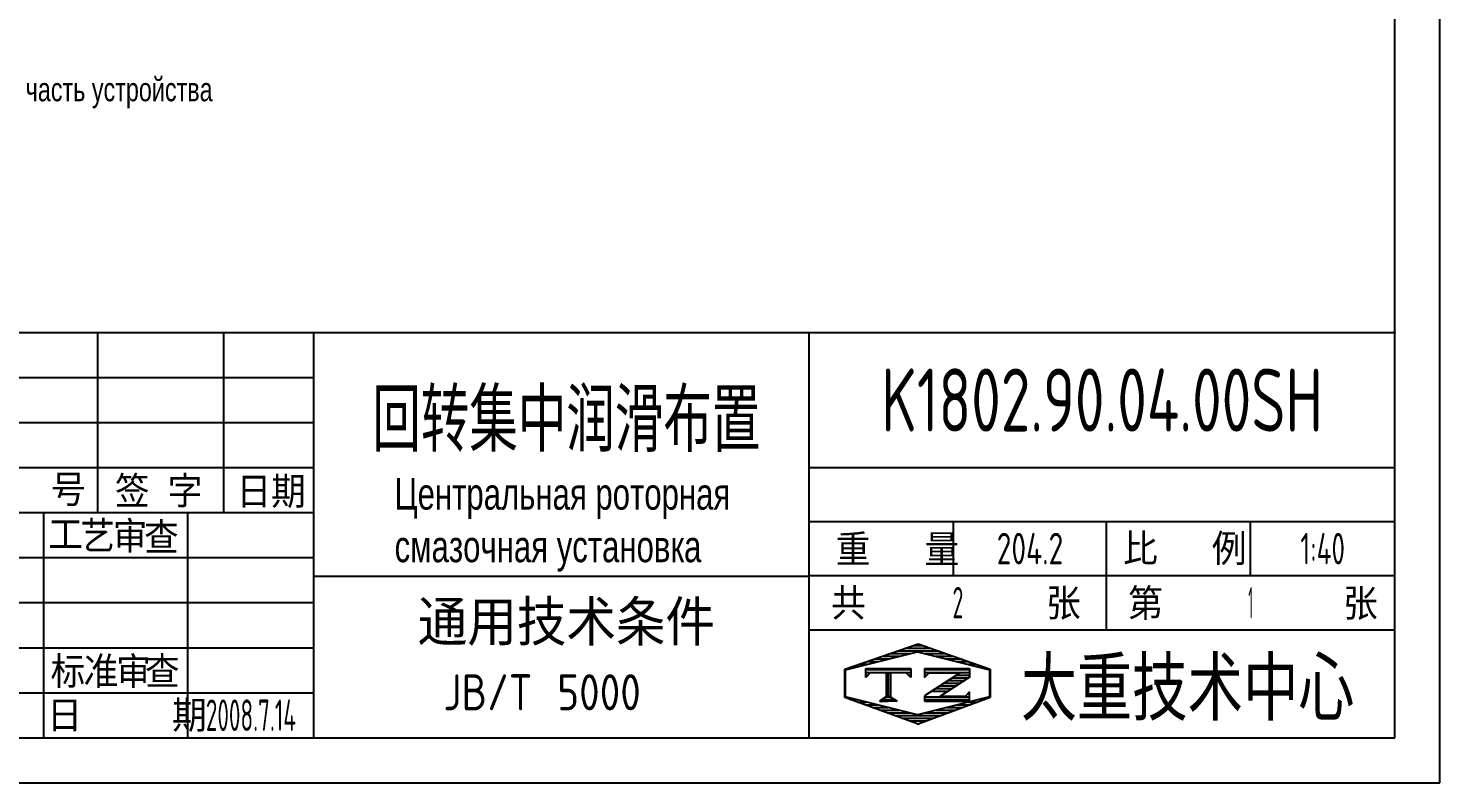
# Model space of a CAD drawing. Header units: millimetres. Extents: x -10 to 16810, y -10 to 11890.
# Drawn here: x 10531 to 16800, y 0 to 3351 of the extents above; entities that cross this region are included whole.
import ezdxf
from ezdxf.enums import TextEntityAlignment as Align

# ---------------------------------------------------------------- set-up
doc = ezdxf.new("R2010")
doc.units = ezdxf.units.MM
doc.header["$LTSCALE"] = 400
for name, color, linetype in [('01', 7, 'Continuous'), ('02', 1, 'Continuous'), ('11', 3, 'Continuous'), ('THICK', 7, 'Continuous')]:
    doc.layers.add(name, color=color, linetype=linetype)
doc.styles.add('HZLIB', font='TXT', dxfattribs={"width": 0.8, "bigfont": 'hztxt.shx'})
doc.styles.get("Standard").update_dxf_attribs({"font": 'isocp', "width": 0.707, "bigfont": 'intecad.shx'})

# ---------------------------------------------------------------- blocks, each defined once
blk = doc.blocks.new('*X75')
at = {"color": 0}
for p, q in [((122.82, 4.8), (123.24, 4.8)), ((122.34, 4.5), (123.72, 4.5))]:
    blk.add_line(p, q, dxfattribs=at)
blk = doc.blocks.new('*X74')
at = {"color": 0}
for p, q in [((120.53, 7.8), (125.53, 7.8)), ((120.53, 7.5), (125.53, 7.5)), ((120.53, 7.2), (120.79, 7.2)), ((125.27, 7.2), (125.53, 7.2))]:
    blk.add_line(p, q, dxfattribs=at)
blk = doc.blocks.new('*X73')
at = {"color": 0}
for p, q in [((123.24, 9.6), (125.52, 9.6)), ((124.1, 9.9), (128.52, 9.9)), ((124.97, 10.2), (127.67, 10.2)), ((125.83, 10.5), (126.82, 10.5)), ((127.02, 9.6), (129.37, 9.6)), ((118.94, 8.1), (119.52, 8.1)), ((119.8, 8.4), (120.72, 8.4)), ((120.66, 8.7), (121.92, 8.7)), ((121.52, 9), (123.12, 9)), ((122.38, 9.3), (124.32, 9.3)), ((128.22, 9.3), (130.22, 9.3)), ((129.42, 9), (131.07, 9)), ((130.62, 8.7), (131.92, 8.7)), ((131.82, 8.4), (132.77, 8.4)), ((133.02, 8.1), (133.62, 8.1)), ((118.22, 7.8), (118.32, 7.8)), ((118.22, 7.5), (118.27, 7.5)), ((118.22, 7.2), (118.27, 7.2)), ((118.22, 6.9), (118.27, 6.9)), ((118.22, 6.6), (118.27, 6.6)), ((118.22, 6.3), (118.27, 6.3)), ((134.22, 7.8), (134.32, 7.8)), ((134.27, 7.5), (134.32, 7.5)), ((134.27, 7.2), (134.32, 7.2)), ((134.27, 6.9), (134.32, 6.9)), ((134.27, 6.6), (134.32, 6.6)), ((134.27, 6.3), (134.32, 6.3)), ((118.22, 6), (118.27, 6)), ((118.22, 5.7), (118.27, 5.7)), ((118.22, 5.4), (118.27, 5.4)), ((118.22, 5.1), (118.27, 5.1)), ((118.22, 4.8), (118.27, 4.8)), ((134.27, 6), (134.32, 6)), ((134.27, 5.7), (134.32, 5.7)), ((134.27, 5.4), (134.32, 5.4)), ((134.27, 5.1), (134.32, 5.1)), ((134.27, 4.8), (134.32, 4.8)), ((118.79, 4.5), (119.42, 4.5)), ((119.61, 4.2), (120.62, 4.2)), ((120.43, 3.9), (121.82, 3.9)), ((121.26, 3.6), (123.02, 3.6)), ((122.08, 3.3), (124.22, 3.3)), ((128.32, 3.3), (130.51, 3.3)), ((129.52, 3.6), (131.32, 3.6)), ((130.72, 3.9), (132.14, 3.9)), ((131.92, 4.2), (132.95, 4.2)), ((133.12, 4.5), (133.76, 4.5)), ((122.91, 3), (125.42, 3)), ((123.73, 2.7), (128.89, 2.7)), ((124.55, 2.4), (128.07, 2.4)), ((125.38, 2.1), (127.26, 2.1)), ((126.2, 1.8), (126.45, 1.8)), ((127.12, 3), (129.7, 3))]:
    blk.add_line(p, q, dxfattribs=at)
blk = doc.blocks.new('*X76')
at = {"color": 0}
for p, q in [((127.06, 7.8), (132.06, 7.8)), ((127.06, 7.5), (132.06, 7.5)), ((127.06, 7.2), (127.32, 7.2)), ((129.23, 6.3), (131.04, 6.3)), ((129.7, 6.6), (131.51, 6.6)), ((130.16, 6.9), (131.98, 6.9)), ((130.62, 7.2), (132.06, 7.2)), ((127.84, 5.4), (129.64, 5.4)), ((128.3, 5.7), (130.1, 5.7)), ((128.77, 6), (130.57, 6))]:
    blk.add_line(p, q, dxfattribs=at)
blk = doc.blocks.new('*X77')
at = {"color": 0}
for p, q in [((127.06, 4.8), (132.06, 4.8)), ((131.84, 5.1), (132.06, 5.1)), ((127.06, 4.5), (132.06, 4.5))]:
    blk.add_line(p, q, dxfattribs=at)
blk = doc.blocks.new('headb')
at = {"layer": 'THICK'}
for p, q in [((-180, 45), (0, 45)), ((-144, 25), (-144, 45)), ((-130, 25), (-130, 45)), ((-120, 0), (-120, 45)), ((-65, 0), (-65, 45)), ((0, 0), (0, 45)), ((-180, 30), (-120, 30)), ((-65, 30), (0, 30)), ((-180, 25), (-120, 25)), ((-150, 0), (-150, 25)), ((-134, 0), (-134, 25)), ((-65, 24), (0, 24)), ((-49, 18), (-49, 24)), ((-32, 12), (-32, 24)), ((-16, 18), (-16, 24)), ((-120, 17.93), (-65, 17.93)), ((-65, 18), (0, 18)), ((-65, 12), (0, 12)), ((-180, 0), (0, 0))]:
    blk.add_line(p, q, dxfattribs=at)
at = {"layer": 'THICK', "color": 3}
for p, q in [((-180, 40), (-120, 40)), ((-180, 35), (-120, 35)), ((-180, 20), (-120, 20)), ((-180, 15), (-120, 15)), ((-180, 10), (-120, 10)), ((-61.04, 7.61), (-52.93, 10.43)), ((-60.99, 7.54), (-52.99, 9.54)), ((-52.99, 9.54), (-44.99, 7.54)), ((-52.93, 10.43), (-44.93, 7.61)), ((-61.04, 4.46), (-61.04, 7.61)), ((-60.99, 4.54), (-60.99, 7.54)), ((-58.73, 6.7), (-58.73, 7.7)), ((-58.73, 7.7), (-53.73, 7.7)), ((-58.23, 7.2), (-58.73, 6.7)), ((-54.23, 7.2), (-58.23, 7.2)), ((-56.45, 7.2), (-56.45, 4.46)), ((-56.23, 7.2), (-56.23, 4.46)), ((-55.98, 7.2), (-55.98, 4.46)), ((-53.73, 6.7), (-54.23, 7.2)), ((-53.73, 7.7), (-53.73, 6.7)), ((-52.2, 7.7), (-52.2, 6.7)), ((-52.2, 7.7), (-47.2, 7.7)), ((-52.2, 6.7), (-51.7, 7.2)), ((-48.26, 7.2), (-52.2, 4.65)), ((-51.7, 7.2), (-48.26, 7.2)), ((-47.2, 6.71), (-49.76, 5.07)), ((-47.2, 7.7), (-47.2, 6.7)), ((-44.99, 7.54), (-44.99, 4.54)), ((-44.93, 7.61), (-44.93, 4.46)), ((-180, 5), (-120, 5)), ((-49.76, 5.07), (-50.52, 4.58)), ((-47.2, 5.08), (-47.7, 4.58)), ((-47.2, 4.08), (-47.2, 5.08)), ((-52.93, 1.51), (-61.04, 4.46)), ((-52.99, 2.54), (-60.99, 4.54)), ((-56.23, 4.69), (-57.2, 4.08)), ((-57.2, 4.08), (-56.23, 4.08)), ((-56.23, 4.69), (-55.26, 4.08)), ((-55.26, 4.08), (-56.23, 4.08)), ((-44.99, 4.54), (-52.99, 2.54)), ((-44.93, 4.46), (-52.93, 1.51)), ((-52.2, 4.65), (-52.2, 4.08)), ((-52.2, 4.08), (-47.2, 4.08)), ((-47.7, 4.58), (-50.52, 4.58))]:
    blk.add_line(p, q, dxfattribs=at)
for name in ['*X73', '*X74', '*X76', '*X77', '*X75']:
    blk.add_blockref(name, (-179.26, -0.24), dxfattribs=at)
for s, height, p in [('号', 3.5, (-147.27, 27.57)), ('日期', 3.5, (-124.75, 27.41)), ('工', 3.5, (-147.58, 22.5)), ('艺', 3.5, (-144.03, 22.5)), ('审', 3.5, (-140.42, 22.5)), ('查', 3.5, (-136.94, 22.36)), ('通用技术条件', 5, (-91.97, 12.99)), ('共          张', 3.5, (-48.72, 15.02)), ('第          张', 3.5, (-15.74, 15.02)), ('标', 3.5, (-147.32, 7.46)), ('准', 3.5, (-143.65, 7.46)), ('审', 3.5, (-140.04, 7.46)), ('查', 3.5, (-136.84, 7.46))]:
    blk.add_text(s, height=height, dxfattribs=at).set_placement(p, align=Align.MIDDLE)
for s, p in [('签 字', (-142.1, 25.56)), ('重   量', (-62.07, 19.09)), ('比   例', (-30.16, 19.17)), ('日     期', (-149.6, 0.66))]:
    blk.add_text(s, height=3.5, dxfattribs=at).set_placement(p)
at = {"layer": 'THICK', "color": 3, "width": 0.8}
blk.add_text('太重技术中心', height=7, dxfattribs=at).set_placement((-41.48, 1.9))
at = {"layer": 'THICK', "color": 3, "style": 'HZLIB', "width": 0.8}
blk.add_text('JB/T 5000', height=4, dxfattribs=at).set_placement((-105.63, 3.05))
blk = doc.blocks.new('*U80')
at = {"layer": '01'}
for points in [[(415, 5), (415, 292)], [(25, 5), (415, 5)]]:
    blk.add_lwpolyline(points, dxfattribs=at)
at = {"layer": '02'}
for points in [[(420, 0), (420, 297)], [(0, 0), (420, 0)]]:
    blk.add_lwpolyline(points, dxfattribs=at)

msp = doc.modelspace()

# ---------------------------------------------------------------- linework, layer by layer
at = {"layer": '01'}
msp.add_point((16600, 2000), dxfattribs=at)

# ---------------------------------------------------------------- block references
at = {"xscale": 40, "yscale": 40, "zscale": 40}
msp.add_blockref('headb', (16600, 200), dxfattribs=at)
at = {"layer": '02', "xscale": 40, "yscale": 40, "zscale": 40}
msp.add_blockref('*U80', (0, 0), dxfattribs=at)

# ---------------------------------------------------------------- texts
at = {"layer": '02', "attachment_point": 1}
for s, insert, char_height, width in [('{\\fArial|b0|i0|c204|p34;\\C3;Передняя часть устройства}', (10013.2742, 3132.0553), 105, 1338.355415), ('{\\fArial|b0|i0|c204|p34;\\C3;Центральная роторная смазочная установка}', (12158.1116, 1353.2016), 140, 1573.089638)]:
    msp.add_mtext(s, dxfattribs=dict(at, insert=insert, char_height=char_height, width=width))
at = {"layer": '11'}
for s, height, width, p, p2 in [('K1802.90.04.00SH', 280, 0.696457, (14319.2572, 1560), (16280.7428, 1560)), ('回转集中润滑布置', 280, 1.066767, (12059.3727, 1469.7618), (13782.3579, 1469.7618)), ('204.2', 140, 0.678674, (14832.2499, 970), (15127.7501, 970)), ('1:40', 140, 0.657692, (16180.981, 970), (16379.019, 970)), ('2', 140, 0.562593, (14635.9749, 730), (14684.0251, 730)), ('1', 140, 0.404, (15950.102, 730), (15969.898, 730)), ('2008.7.14', 140, 0.544218, (11320, 230), (11720, 230))]:
    msp.add_text(s, height=height, dxfattribs=dict(at, width=width)).set_placement(p, p2, align=Align.FIT)

doc.saveas('drawing.dxf')
